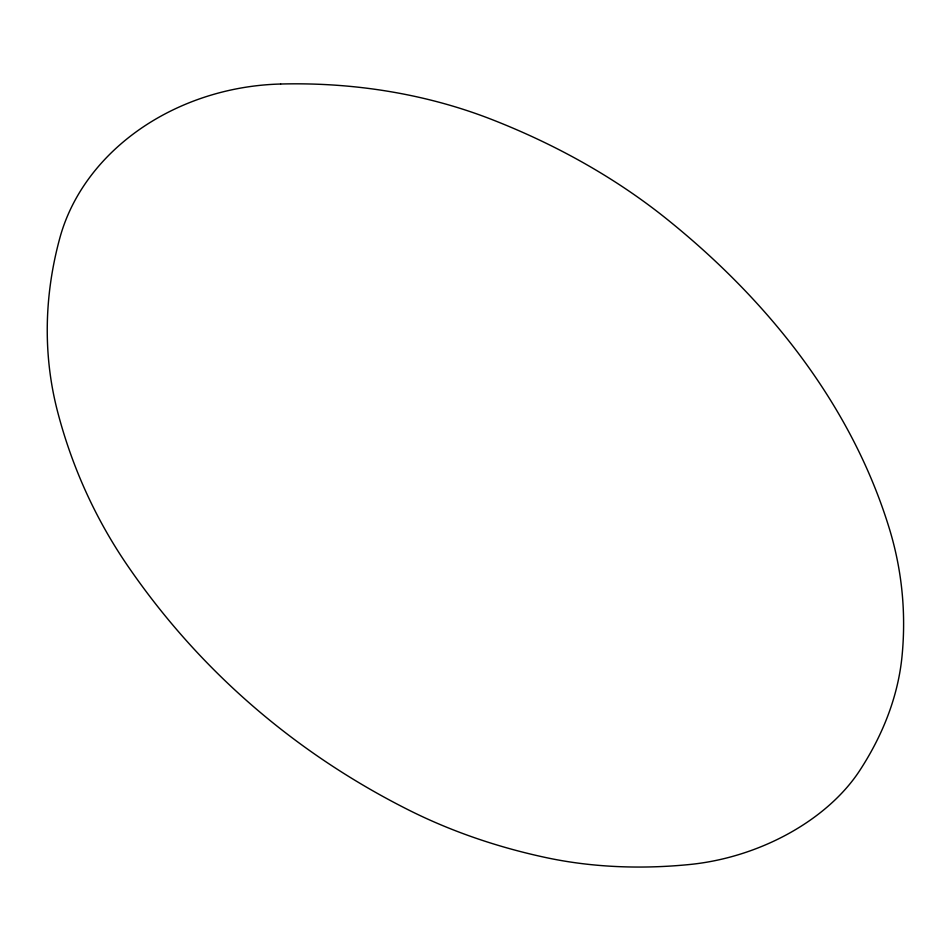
<?xml version="1.0" encoding="UTF-8"?>
<svg xmlns="http://www.w3.org/2000/svg" width="951" height="951" viewBox="0 0 951 951"><rect width="100%" height="100%" fill="white"/><g stroke="black" fill="none" stroke-linecap="round" stroke-linejoin="round"><path stroke-width="1.43" d="M280.604 84.021A224.222 188.06 -7.1 0 0 59.854 237.94A475.845 387.532 -18.7 0 0 57.512 411.367A777.312 614.263 -30.1 0 0 127.232 565.144A1360.726 997.861 -43.9 0 0 407.373 809.36A735.266 548.18 -28.5 0 0 545.375 857.457A417.739 295.488 -21.1 0 0 689.63 864.507A174.402 114.905 -18.6 0 0 859.704 770.572A403.379 278.786 -14.5 0 0 902.035 656.154A667.935 465.265 -8.1 0 0 889.387 528.732A1075.629 712.311 -0.4 0 0 666.532 218.837A707.924 512.209 -4.8 0 0 491.952 119.553A461.96 358.836 -7.7 0 0 280.604 84.021"/></g></svg>
